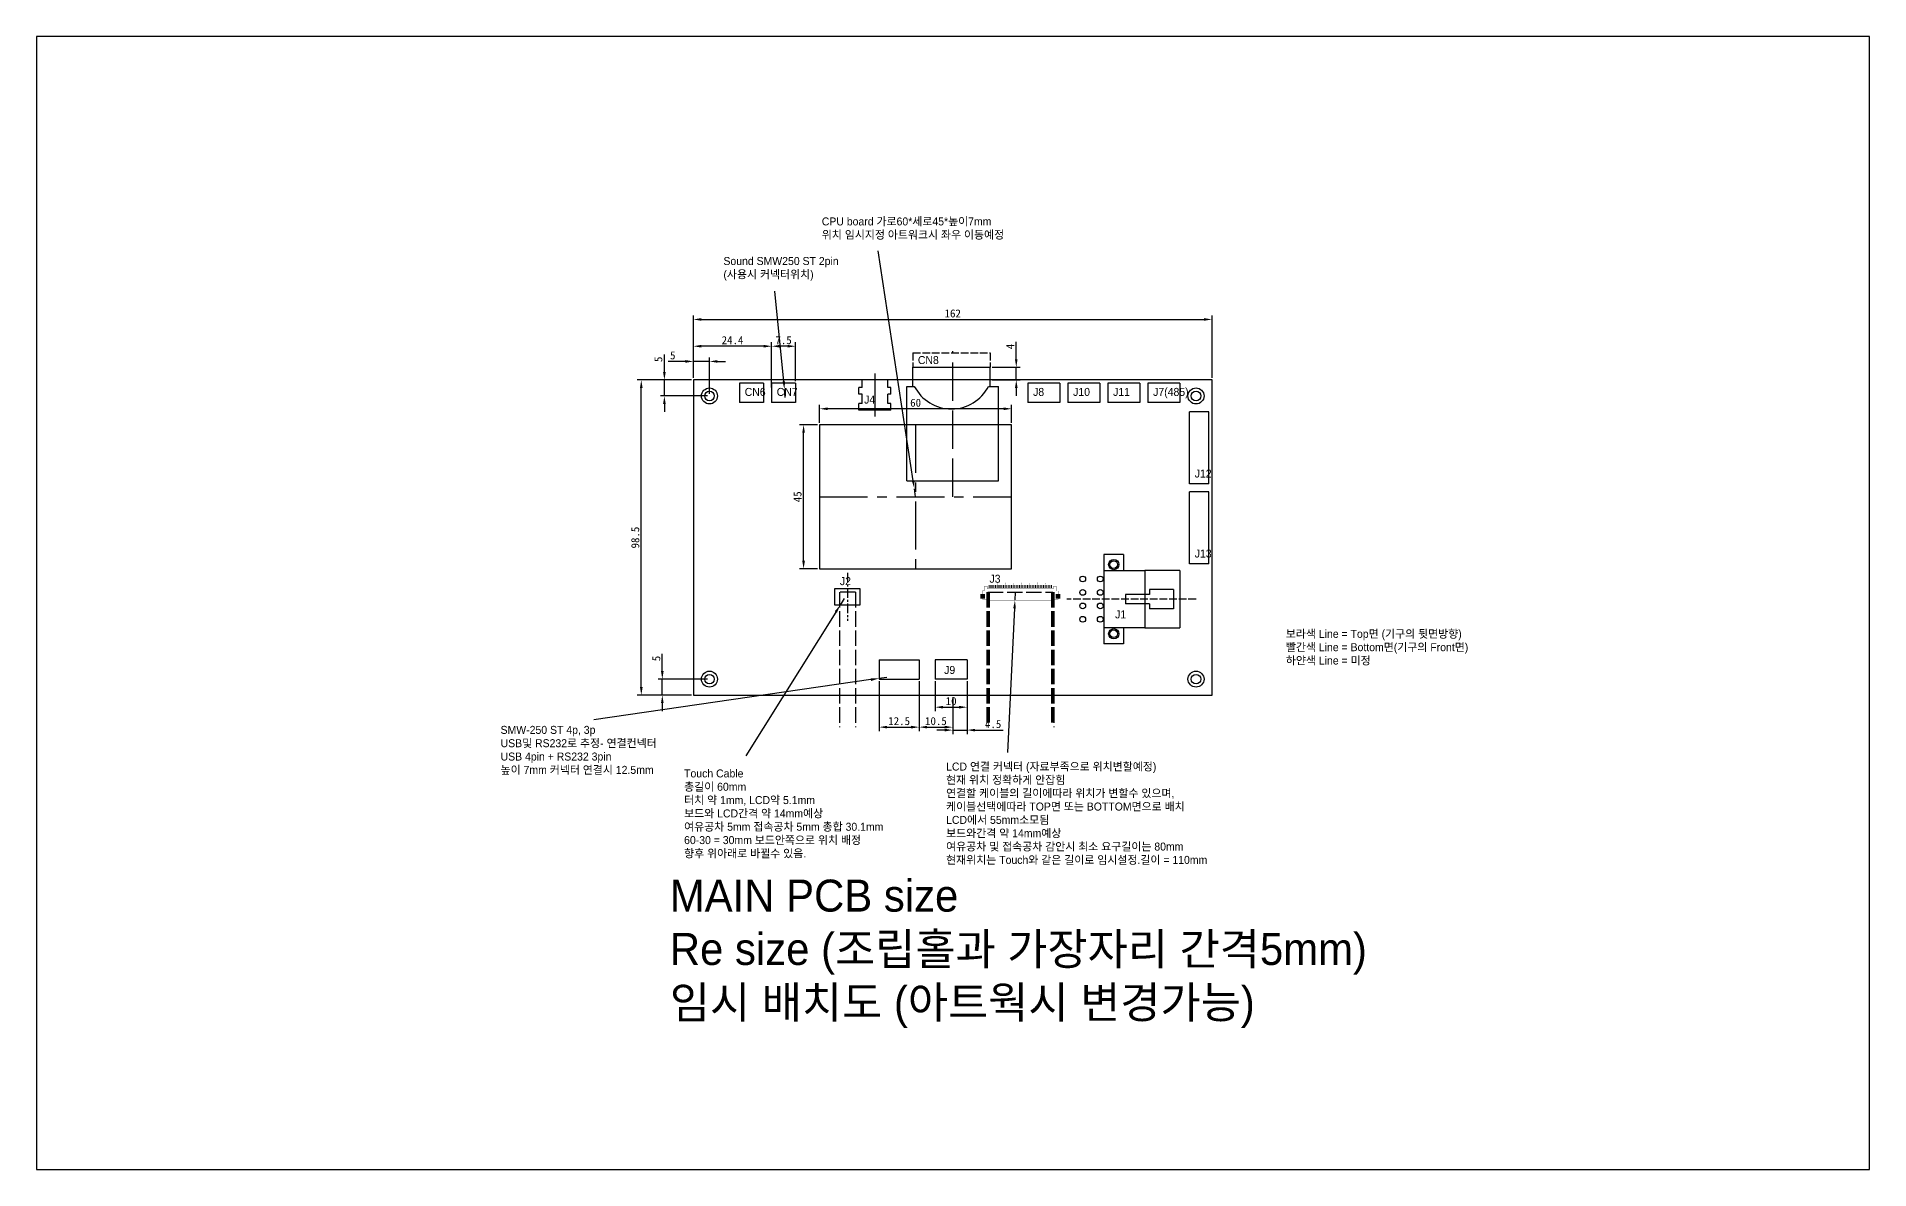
# Model space of a CAD drawing. Extents: x 309 to 1184, y -1672 to -327.
# Drawn here: x 309 to 881, y -989 to -635 of the extents above; entities that cross this region are included whole.
import ezdxf

# ---------------------------------------------------------------- set-up
doc = ezdxf.new("R2010")
doc.units = 0
doc.linetypes.add('AXES', pattern=[24, 15, -3, 3, -3])
doc.linetypes.add('DASHED', pattern=[15, 12, -3])
doc.layers.get('0').update_dxf_attribs({"linetype": 'CONTINUOUS'})
doc.layers.get('Defpoints').update_dxf_attribs({"linetype": 'CONTINUOUS'})
for name, color, linetype in [('DIM', 14, 'CONTINUOUS'), ('DRIL_PLTE_THRU_01', 16, 'CONTINUOUS'), ('DRIL_PLTE_THRU_02', 3, 'CONTINUOUS'), ('PADS_BOT', 106, 'CONTINUOUS'), ('PADS_INNER', 1, 'CONTINUOUS'), ('PADS_TOP', 1, 'CONTINUOUS'), ('PART_TOP_2DLINE_00', 254, 'CONTINUOUS'), ('PCB(Base)', 190, 'CONTINUOUS')]:
    doc.layers.add(name, color=color, linetype=linetype)
doc.dimstyles.get("Standard").update_dxf_attribs({"dimtxt": 0.18, "dimasz": 0.18, "dimexe": 0.18, "dimexo": 0.0625, "dimgap": 0.09, "dimtad": 0, "dimtih": 1, "dimtoh": 1, "dimdec": 4, "dimzin": 0, "dimdsep": 46, "dimtxsty": 'Standard', "dimcen": 0.09, "dimadec": 0, "dimazin": 0, "dimtfac": 1, "dimtdec": 4, "dimtofl": 0, "dimtmove": 0, "dimatfit": 3, "dimfxl": 1, "dimtolj": 1, "dimtzin": 0, "dimarcsym": 0})

# ---------------------------------------------------------------- blocks, each defined once
blk = doc.blocks.new('*D22')
at = {"layer": 'Defpoints', "color": 0, "transparency": 16777216}
for p in [(675.94, -723.6), (513.94, -742.52), (675.94, -742.52)]:
    blk.add_point(p, dxfattribs=at)
at = {"layer": 'DIM', "color": 0, "lineweight": -2, "transparency": 16777216}
for p, q in [((513.94, -741.89), (513.94, -722.35)), ((516.44, -723.6), (673.44, -723.6)), ((675.94, -741.89), (675.94, -722.35))]:
    blk.add_line(p, q, dxfattribs=at)
at = {"layer": 'DIM', "color": 0, "transparency": 16777216}
for points in [[(516.44, -723.18), (516.44, -724.02), (513.94, -723.6)], [(673.44, -723.18), (673.44, -724.02), (675.94, -723.6)]]:
    blk.add_solid(points, dxfattribs=at)
at = {"layer": 'DIM', "color": 0, "transparency": 16777216, "insert": (594.94, -721.73), "char_height": 2.5, "attachment_point": 5}
blk.add_mtext('162', dxfattribs=at)
blk = doc.blocks.new('*D23')
at = {"layer": 'Defpoints', "color": 0, "transparency": 16777216}
for p in [(497.63, -742.52), (513.94, -742.52), (513.94, -841.02)]:
    blk.add_point(p, dxfattribs=at)
at = {"layer": 'DIM', "color": 0, "lineweight": -2, "transparency": 16777216}
for p, q in [((513.31, -742.52), (496.38, -742.52)), ((497.63, -838.52), (497.63, -745.02)), ((513.31, -841.02), (496.38, -841.02))]:
    blk.add_line(p, q, dxfattribs=at)
at = {"layer": 'DIM', "color": 0, "transparency": 16777216}
for points in [[(497.22, -745.02), (498.05, -745.02), (497.63, -742.52)], [(497.22, -838.52), (498.05, -838.52), (497.63, -841.02)]]:
    blk.add_solid(points, dxfattribs=at)
at = {"layer": 'DIM', "color": 0, "transparency": 16777216, "insert": (495.76, -791.77), "char_height": 2.5, "attachment_point": 5, "rotation": 90}
blk.add_mtext('98.5', dxfattribs=at)
blk = doc.blocks.new('*D24')
at = {"layer": 'Defpoints', "color": 0, "transparency": 16777216}
for p in [(548.34, -756.52), (553.34, -756.52), (553.34, -801.52)]:
    blk.add_point(p, dxfattribs=at)
at = {"layer": 'DIM', "color": 0, "lineweight": -2, "transparency": 16777216}
for p, q in [((552.71, -756.52), (547.09, -756.52)), ((548.34, -799.02), (548.34, -759.02)), ((552.71, -801.52), (547.09, -801.52))]:
    blk.add_line(p, q, dxfattribs=at)
at = {"layer": 'DIM', "color": 0, "transparency": 16777216}
for points in [[(547.92, -759.02), (548.76, -759.02), (548.34, -756.52)], [(547.92, -799.02), (548.76, -799.02), (548.34, -801.52)]]:
    blk.add_solid(points, dxfattribs=at)
at = {"layer": 'DIM', "color": 0, "transparency": 16777216, "insert": (546.46, -779.02), "char_height": 2.5, "attachment_point": 5, "rotation": 90}
blk.add_mtext('45', dxfattribs=at)
blk = doc.blocks.new('*D25')
at = {"layer": 'Defpoints', "color": 0, "transparency": 16777216}
for p in [(553.34, -751.52), (553.34, -756.52), (613.34, -756.52)]:
    blk.add_point(p, dxfattribs=at)
at = {"layer": 'DIM', "color": 0, "lineweight": -2, "transparency": 16777216}
for p, q in [((553.34, -755.89), (553.34, -750.27)), ((610.84, -751.52), (555.84, -751.52)), ((613.34, -755.89), (613.34, -750.27))]:
    blk.add_line(p, q, dxfattribs=at)
at = {"layer": 'DIM', "color": 0, "transparency": 16777216}
for points in [[(555.84, -751.1), (555.84, -751.93), (553.34, -751.52)], [(610.84, -751.1), (610.84, -751.93), (613.34, -751.52)]]:
    blk.add_solid(points, dxfattribs=at)
at = {"layer": 'DIM', "color": 0, "transparency": 16777216, "insert": (583.34, -749.64), "char_height": 2.5, "attachment_point": 5}
blk.add_mtext('60', dxfattribs=at)
blk = doc.blocks.new('SMOOTH_0$1')
at = {"const_width": 0.05}
blk.add_lwpolyline([(-0.025, 0, 1), (0.025, 0, 1)], format="xyb", close=True, dxfattribs=at)
blk = doc.blocks.new('PART_BODY_TOP_8')
at = {"layer": 'PART_TOP_2DLINE_00', "const_width": 0.1}
blk.add_lwpolyline([(-10.3, 0), (-11.3, 0), (-11.3, -1.35), (-11.85, -1.35), (-11.85, -3.95), (-10.15, -3.95), (-10.15, -4.25), (10.15, -4.25), (10.15, -4), (11.85, -4), (11.85, -1.4), (11.3, -1.4), (11.3, 0), (10.3, 0), (10.3, -0.7), (-10.3, -0.7)], close=True, dxfattribs=at)
for points in [[(-7.25, 0.95), (-7.25, 0.65)], [(-4.75, 1.175), (-4.75, 0.625)], [(-2.25, 0.95), (-2.25, 0.65)], [(0.25, 1.175), (0.25, 0.625)], [(2.75, 0.975), (2.75, 0.675)], [(5.25, 1.225), (5.25, 0.675)], [(7.75, 1.025), (7.75, 0.725)]]:
    blk.add_lwpolyline(points, dxfattribs=at)
at = {"layer": 'PART_TOP_2DLINE_00'}
for p in [(-11.3, 0), (-10.3, 0), (-7.25, 0.95), (-7.25, 0.65), (-4.75, 1.175), (-4.75, 0.625), (-2.25, 0.95), (-2.25, 0.65), (0.25, 1.175), (0.25, 0.625), (2.75, 0.975), (2.75, 0.675), (5.25, 1.225), (5.25, 0.675), (7.75, 1.025), (7.75, 0.725), (10.3, 0), (11.3, 0), (-11.85, -1.35), (-11.85, -3.95), (-11.3, -1.35), (-10.3, -0.7), (-10.15, -3.95), (-10.15, -4.25), (10.15, -4), (10.15, -4.25), (10.3, -0.7), (11.3, -1.4), (11.85, -1.4), (11.85, -4)]:
    blk.add_blockref('SMOOTH_0$1', p, dxfattribs=at)
blk = doc.blocks.new('DRIL_HOLE_0')
blk.add_lwpolyline([(0, 0, 1), (0, 0, 1)], format="xyb", close=True)
blk = doc.blocks.new('PAD_10')
blk.add_lwpolyline([(0, 0), (0, 0)])
blk = doc.blocks.new('PAD_11')
at = {"const_width": 0.3}
blk.add_lwpolyline([(-0.45, 0), (0.45, 0)], dxfattribs=at)
blk = doc.blocks.new('STK_TOP_14')
at = {"layer": 'DRIL_PLTE_THRU_01'}
blk.add_blockref('DRIL_HOLE_0', (0, 0), dxfattribs=at)
at = {"layer": 'DRIL_PLTE_THRU_02'}
blk.add_blockref('DRIL_HOLE_0', (0, 0), dxfattribs=at)
at = {"layer": 'PADS_BOT'}
blk.add_blockref('PAD_10', (0, 0), dxfattribs=at)
at = {"layer": 'PADS_INNER'}
blk.add_blockref('PAD_10', (0, 0), dxfattribs=at)
at = {"layer": 'PADS_TOP', "rotation": 90}
blk.add_blockref('PAD_11', (0, 0), dxfattribs=at)
blk = doc.blocks.new('PAD_12')
at = {"const_width": 1.4}
blk.add_lwpolyline([(-0.75, 0), (0.75, 0)], dxfattribs=at)
blk = doc.blocks.new('STK_TOP_15')
at = {"layer": 'DRIL_PLTE_THRU_01'}
blk.add_blockref('DRIL_HOLE_0', (0, 0), dxfattribs=at)
at = {"layer": 'DRIL_PLTE_THRU_02'}
blk.add_blockref('DRIL_HOLE_0', (0, 0), dxfattribs=at)
at = {"layer": 'PADS_BOT'}
blk.add_blockref('PAD_10', (0, 0), dxfattribs=at)
at = {"layer": 'PADS_INNER'}
blk.add_blockref('PAD_10', (0, 0), dxfattribs=at)
at = {"layer": 'PADS_TOP', "rotation": 90}
blk.add_blockref('PAD_12', (0, 0), dxfattribs=at)
blk = doc.blocks.new('SYM_TOP_10')
for name, p in [('PART_BODY_TOP_8', (0, 0)), ('STK_TOP_14', (-9.75, 0)), ('STK_TOP_14', (-9.25, 0)), ('STK_TOP_14', (-8.75, 0)), ('STK_TOP_14', (-8.25, 0)), ('STK_TOP_14', (-7.75, 0)), ('STK_TOP_14', (-7.25, 0)), ('STK_TOP_14', (-6.75, 0)), ('STK_TOP_14', (-6.25, 0)), ('STK_TOP_14', (-5.75, 0)), ('STK_TOP_14', (-5.25, 0)), ('STK_TOP_14', (-4.75, 0)), ('STK_TOP_14', (-4.25, 0)), ('STK_TOP_14', (-3.75, 0)), ('STK_TOP_14', (-3.25, 0)), ('STK_TOP_14', (-2.75, 0)), ('STK_TOP_14', (-2.25, 0)), ('STK_TOP_14', (-1.75, 0)), ('STK_TOP_14', (-1.25, 0)), ('STK_TOP_14', (-0.75, 0)), ('STK_TOP_14', (-0.25, 0)), ('STK_TOP_14', (0.25, 0)), ('STK_TOP_14', (0.75, 0)), ('STK_TOP_14', (1.25, 0)), ('STK_TOP_14', (1.75, 0)), ('STK_TOP_14', (2.25, 0)), ('STK_TOP_14', (2.75, 0)), ('STK_TOP_14', (3.25, 0)), ('STK_TOP_14', (3.75, 0)), ('STK_TOP_14', (4.25, 0)), ('STK_TOP_14', (4.75, 0)), ('STK_TOP_14', (5.25, 0)), ('STK_TOP_14', (5.75, 0)), ('STK_TOP_14', (6.25, 0)), ('STK_TOP_14', (6.75, 0)), ('STK_TOP_14', (7.25, 0)), ('STK_TOP_14', (7.75, 0)), ('STK_TOP_14', (8.25, 0)), ('STK_TOP_14', (8.75, 0)), ('STK_TOP_14', (9.25, 0)), ('STK_TOP_14', (9.75, 0)), ('STK_TOP_15', (-11.75, -3.05)), ('STK_TOP_15', (11.75, -3.05))]:
    blk.add_blockref(name, p)
blk = doc.blocks.new('*D32')
at = {"layer": 'Defpoints', "color": 0, "transparency": 16777216}
for p in [(542.38, -745.46), (542.62, -747.95)]:
    blk.add_point(p, dxfattribs=at)
at = {"layer": 'DIM', "color": 0, "lineweight": -2, "transparency": 16777216}
for p, q in [((542.13, -742.97), (539.37, -714.81)), ((542.62, -747.95), (542.38, -745.46))]:
    blk.add_line(p, q, dxfattribs=at)
at = {"layer": 'DIM', "color": 0, "transparency": 16777216}
blk.add_solid([(542.55, -742.93), (541.72, -743.01), (542.38, -745.46)], dxfattribs=at)
blk = doc.blocks.new('*D33')
at = {"layer": 'Defpoints', "color": 0, "transparency": 16777216}
for p in [(559.74, -812.92), (561.07, -810.8)]:
    blk.add_point(p, dxfattribs=at)
at = {"layer": 'DIM', "color": 0, "lineweight": -2, "transparency": 16777216}
for p, q in [((561.07, -810.8), (559.74, -812.92)), ((558.41, -815.04), (530.25, -859.94))]:
    blk.add_line(p, q, dxfattribs=at)
at = {"layer": 'DIM', "color": 0, "transparency": 16777216}
blk.add_solid([(558.06, -814.82), (558.77, -815.26), (559.74, -812.92)], dxfattribs=at)
blk = doc.blocks.new('*D34')
at = {"layer": 'Defpoints', "color": 0, "transparency": 16777216}
for p in [(614.37, -811.38), (614.49, -808.88)]:
    blk.add_point(p, dxfattribs=at)
at = {"layer": 'DIM', "color": 0, "lineweight": -2, "transparency": 16777216}
for p, q in [((614.49, -808.88), (614.37, -811.38)), ((614.25, -813.88), (612.04, -858.97))]:
    blk.add_line(p, q, dxfattribs=at)
at = {"layer": 'DIM', "color": 0, "transparency": 16777216}
blk.add_solid([(613.83, -813.86), (614.66, -813.9), (614.37, -811.38)], dxfattribs=at)
blk = doc.blocks.new('*D35')
at = {"layer": 'Defpoints', "color": 0, "transparency": 16777216}
for p in [(582.96, -776.55), (583.34, -779.02)]:
    blk.add_point(p, dxfattribs=at)
at = {"layer": 'DIM', "color": 0, "lineweight": -2, "transparency": 16777216}
for p, q in [((582.58, -774.08), (571.6, -702.12)), ((583.34, -779.02), (582.96, -776.55))]:
    blk.add_line(p, q, dxfattribs=at)
at = {"layer": 'DIM', "color": 0, "transparency": 16777216}
blk.add_solid([(583, -774.01), (582.17, -774.14), (582.96, -776.55)], dxfattribs=at)
blk = doc.blocks.new('*D39')
at = {"layer": 'Defpoints', "color": 0, "transparency": 16777216}
for p in [(584.44, -836.02), (594.94, -841.02), (594.94, -851.02)]:
    blk.add_point(p, dxfattribs=at)
at = {"layer": 'DIM', "color": 0, "lineweight": -2, "transparency": 16777216}
for p, q in [((584.44, -836.64), (584.44, -852.27)), ((594.94, -841.64), (594.94, -852.27)), ((586.94, -851.02), (592.44, -851.02))]:
    blk.add_line(p, q, dxfattribs=at)
at = {"layer": 'DIM', "color": 0, "transparency": 16777216}
for points in [[(586.94, -850.6), (586.94, -851.43), (584.44, -851.02)], [(592.44, -850.6), (592.44, -851.43), (594.94, -851.02)]]:
    blk.add_solid(points, dxfattribs=at)
at = {"layer": 'DIM', "color": 0, "transparency": 16777216, "insert": (589.69, -849.14), "char_height": 2.5, "attachment_point": 5}
blk.add_mtext('10.5', dxfattribs=at)
blk = doc.blocks.new('*D40')
at = {"layer": 'Defpoints', "color": 0, "transparency": 16777216}
for p in [(571.94, -836.02), (584.44, -836.02), (584.44, -851.02)]:
    blk.add_point(p, dxfattribs=at)
at = {"layer": 'DIM', "color": 0, "lineweight": -2, "transparency": 16777216}
for p, q in [((571.94, -836.64), (571.94, -852.27)), ((584.44, -836.64), (584.44, -852.27)), ((574.44, -851.02), (581.94, -851.02))]:
    blk.add_line(p, q, dxfattribs=at)
at = {"layer": 'DIM', "color": 0, "transparency": 16777216}
for points in [[(574.44, -850.6), (574.44, -851.43), (571.94, -851.02)], [(581.94, -850.6), (581.94, -851.43), (584.44, -851.02)]]:
    blk.add_solid(points, dxfattribs=at)
at = {"layer": 'DIM', "color": 0, "transparency": 16777216, "insert": (578.19, -849.14), "char_height": 2.5, "attachment_point": 5}
blk.add_mtext('12.5', dxfattribs=at)
blk = doc.blocks.new('*D41')
at = {"layer": 'Defpoints', "color": 0, "transparency": 16777216}
for p in [(571.86, -835.81), (574.34, -835.45)]:
    blk.add_point(p, dxfattribs=at)
at = {"layer": 'DIM', "color": 0, "lineweight": -2, "transparency": 16777216}
for p, q in [((574.34, -835.45), (571.86, -835.81)), ((569.39, -836.17), (482.77, -848.7))]:
    blk.add_line(p, q, dxfattribs=at)
at = {"layer": 'DIM', "color": 0, "transparency": 16777216}
blk.add_solid([(569.33, -835.75), (569.45, -836.58), (571.86, -835.81)], dxfattribs=at)
blk = doc.blocks.new('*D42')
at = {"layer": 'Defpoints', "color": 0, "transparency": 16777216}
for p in [(538.34, -731.97), (538.34, -743.52), (545.84, -743.52)]:
    blk.add_point(p, dxfattribs=at)
at = {"layer": 'DIM', "color": 0, "lineweight": -2, "transparency": 16777216}
for p, q in [((538.34, -742.89), (538.34, -730.72)), ((543.34, -731.97), (540.84, -731.97)), ((545.84, -742.89), (545.84, -730.72))]:
    blk.add_line(p, q, dxfattribs=at)
at = {"layer": 'DIM', "color": 0, "transparency": 16777216}
for points in [[(540.84, -731.55), (540.84, -732.39), (538.34, -731.97)], [(543.34, -731.55), (543.34, -732.39), (545.84, -731.97)]]:
    blk.add_solid(points, dxfattribs=at)
at = {"layer": 'DIM', "color": 0, "transparency": 16777216, "insert": (542.09, -730.1), "char_height": 2.5, "attachment_point": 5}
blk.add_mtext('7.5', dxfattribs=at)
blk = doc.blocks.new('*D43')
at = {"layer": 'Defpoints', "color": 0, "transparency": 16777216}
for p in [(513.94, -731.97), (513.94, -740.52), (538.34, -745.52)]:
    blk.add_point(p, dxfattribs=at)
at = {"layer": 'DIM', "color": 0, "lineweight": -2, "transparency": 16777216}
for p, q in [((513.94, -739.89), (513.94, -730.72)), ((535.84, -731.97), (516.44, -731.97)), ((538.34, -744.89), (538.34, -730.72))]:
    blk.add_line(p, q, dxfattribs=at)
at = {"layer": 'DIM', "color": 0, "transparency": 16777216}
for points in [[(516.44, -731.55), (516.44, -732.39), (513.94, -731.97)], [(535.84, -731.55), (535.84, -732.39), (538.34, -731.97)]]:
    blk.add_solid(points, dxfattribs=at)
at = {"layer": 'DIM', "color": 0, "transparency": 16777216, "insert": (526.14, -730.1), "char_height": 2.5, "attachment_point": 5}
blk.add_mtext('24.4', dxfattribs=at)
blk = doc.blocks.new('*D44')
at = {"layer": 'Defpoints', "color": 0, "transparency": 16777216}
for p in [(504.2, -836.02), (513.94, -841.02), (518.94, -836.02)]:
    blk.add_point(p, dxfattribs=at)
at = {"layer": 'DIM', "color": 0, "lineweight": -2, "transparency": 16777216}
for p, q in [((504.2, -833.52), (504.2, -828.1)), ((518.31, -836.02), (502.95, -836.02)), ((513.31, -841.02), (502.95, -841.02)), ((504.2, -841.02), (504.2, -836.02)), ((504.2, -843.52), (504.2, -846.02))]:
    blk.add_line(p, q, dxfattribs=at)
at = {"layer": 'DIM', "color": 0, "transparency": 16777216}
for points in [[(503.78, -833.52), (504.62, -833.52), (504.2, -836.02)], [(503.78, -843.52), (504.62, -843.52), (504.2, -841.02)]]:
    blk.add_solid(points, dxfattribs=at)
at = {"layer": 'DIM', "color": 0, "transparency": 16777216, "insert": (502.32, -829.56), "char_height": 2.5, "attachment_point": 5, "rotation": 90}
blk.add_mtext('5', dxfattribs=at)
blk = doc.blocks.new('*D45')
at = {"layer": 'Defpoints', "color": 0, "transparency": 16777216}
for p in [(513.94, -736.72), (513.94, -742.52), (518.94, -747.52)]:
    blk.add_point(p, dxfattribs=at)
at = {"layer": 'DIM', "color": 0, "lineweight": -2, "transparency": 16777216}
for p, q in [((511.44, -736.72), (506.02, -736.72)), ((513.94, -741.89), (513.94, -735.47)), ((518.94, -736.72), (513.94, -736.72)), ((518.94, -746.89), (518.94, -735.47)), ((521.44, -736.72), (523.94, -736.72))]:
    blk.add_line(p, q, dxfattribs=at)
at = {"layer": 'DIM', "color": 0, "transparency": 16777216}
for points in [[(511.44, -736.3), (511.44, -737.13), (513.94, -736.72)], [(521.44, -736.3), (521.44, -737.13), (518.94, -736.72)]]:
    blk.add_solid(points, dxfattribs=at)
at = {"layer": 'DIM', "color": 0, "transparency": 16777216, "insert": (507.48, -734.84), "char_height": 2.5, "attachment_point": 5}
blk.add_mtext('5', dxfattribs=at)
blk = doc.blocks.new('*D46')
at = {"layer": 'Defpoints', "color": 0, "transparency": 16777216}
for p in [(504.85, -742.52), (513.94, -742.52), (518.94, -747.52)]:
    blk.add_point(p, dxfattribs=at)
at = {"layer": 'DIM', "color": 0, "lineweight": -2, "transparency": 16777216}
for p, q in [((504.85, -740.02), (504.85, -734.6)), ((513.31, -742.52), (503.6, -742.52)), ((504.85, -747.52), (504.85, -742.52)), ((518.31, -747.52), (503.6, -747.52)), ((504.85, -750.02), (504.85, -752.52))]:
    blk.add_line(p, q, dxfattribs=at)
at = {"layer": 'DIM', "color": 0, "transparency": 16777216}
for points in [[(504.43, -740.02), (505.27, -740.02), (504.85, -742.52)], [(504.43, -750.02), (505.27, -750.02), (504.85, -747.52)]]:
    blk.add_solid(points, dxfattribs=at)
at = {"layer": 'DIM', "color": 0, "transparency": 16777216, "insert": (502.97, -736.06), "char_height": 2.5, "attachment_point": 5, "rotation": 90}
blk.add_mtext('5', dxfattribs=at)
blk = doc.blocks.new('*D47')
at = {"layer": 'Defpoints', "color": 0, "transparency": 16777216}
for p in [(589.44, -836.02), (599.44, -836.02), (599.44, -844.78)]:
    blk.add_point(p, dxfattribs=at)
at = {"layer": 'DIM', "color": 0, "lineweight": -2, "transparency": 16777216}
for p, q in [((589.44, -836.64), (589.44, -846.03)), ((599.44, -836.64), (599.44, -846.03)), ((591.94, -844.78), (596.94, -844.78))]:
    blk.add_line(p, q, dxfattribs=at)
at = {"layer": 'DIM', "color": 0, "transparency": 16777216}
for points in [[(591.94, -844.36), (591.94, -845.19), (589.44, -844.78)], [(596.94, -844.36), (596.94, -845.19), (599.44, -844.78)]]:
    blk.add_solid(points, dxfattribs=at)
at = {"layer": 'DIM', "color": 0, "transparency": 16777216, "insert": (594.44, -842.9), "char_height": 2.5, "attachment_point": 5}
blk.add_mtext('10', dxfattribs=at)
blk = doc.blocks.new('*D48')
at = {"layer": 'Defpoints', "color": 0, "transparency": 16777216}
for p in [(594.94, -841.02), (599.44, -836.02), (599.44, -851.94)]:
    blk.add_point(p, dxfattribs=at)
at = {"layer": 'DIM', "color": 0, "lineweight": -2, "transparency": 16777216}
for p, q in [((594.94, -841.64), (594.94, -853.19)), ((599.44, -836.64), (599.44, -853.19)), ((592.44, -851.94), (589.94, -851.94)), ((594.94, -851.94), (599.44, -851.94)), ((601.94, -851.94), (610.69, -851.94))]:
    blk.add_line(p, q, dxfattribs=at)
at = {"layer": 'DIM', "color": 0, "transparency": 16777216}
for points in [[(592.44, -851.53), (592.44, -852.36), (594.94, -851.94)], [(601.94, -851.53), (601.94, -852.36), (599.44, -851.94)]]:
    blk.add_solid(points, dxfattribs=at)
at = {"layer": 'DIM', "color": 0, "transparency": 16777216, "insert": (607.56, -850.07), "char_height": 2.5, "attachment_point": 5}
blk.add_mtext('4.5', dxfattribs=at)
blk = doc.blocks.new('*D51')
at = {"layer": 'Defpoints', "color": 0, "transparency": 16777216}
for p in [(606.64, -738.52), (614.79, -738.52), (606.64, -742.52)]:
    blk.add_point(p, dxfattribs=at)
at = {"layer": 'DIM', "color": 0, "lineweight": -2, "transparency": 16777216}
for p, q in [((614.79, -736.02), (614.79, -730.6)), ((607.26, -738.52), (616.04, -738.52)), ((614.79, -742.52), (614.79, -738.52)), ((607.26, -742.52), (616.04, -742.52)), ((614.79, -745.02), (614.79, -747.52))]:
    blk.add_line(p, q, dxfattribs=at)
at = {"layer": 'DIM', "color": 0, "transparency": 16777216}
for points in [[(614.37, -736.02), (615.2, -736.02), (614.79, -738.52)], [(614.37, -745.02), (615.2, -745.02), (614.79, -742.52)]]:
    blk.add_solid(points, dxfattribs=at)
at = {"layer": 'DIM', "color": 0, "transparency": 16777216, "insert": (612.91, -732.06), "char_height": 2.5, "attachment_point": 5, "rotation": 90}
blk.add_mtext('4', dxfattribs=at)

msp = doc.modelspace()

# ---------------------------------------------------------------- linework, layer by layer
at = {"layer": 'DIM', "linetype": 'DASHED'}
msp.add_line((594.9394, -779.0178), (594.9394, -733.5178), dxfattribs=at)
at = {"layer": 'DIM'}
msp.add_line((570.6394, -740.5178), (570.6394, -753.9178), dxfattribs=at)
at = {"layer": 'DIM', "linetype": 'DASHED', "ltscale": 0.4}
msp.add_line((605.9019, -808.8178), (626.1769, -808.8178), dxfattribs=at)
at = {"layer": 'DIM', "linetype": 'DASHED', "ltscale": 0.2}
msp.add_line((670.9394, -811.0178), (630.5394, -811.0178), dxfattribs=at)
at = {"layer": 'PCB(Base)', "linetype": 'DASHED', "ltscale": 0.2}
for p, q in [((582.4394, -734.0178), (606.6394, -734.0178)), ((582.4394, -734.0178), (582.4394, -738.5178)), ((606.6394, -734.0178), (606.6394, -738.5178))]:
    msp.add_line(p, q, dxfattribs=at)
at = {"layer": 'PCB(Base)'}
for p, q in [((582.4394, -738.5178), (606.6394, -738.5178)), ((582.4394, -744.5178), (582.4394, -738.5178)), ((606.6394, -744.5178), (606.6394, -738.5178)), ((675.9394, -742.5178), (513.9394, -742.5178)), ((513.9394, -742.5178), (513.9394, -841.0178)), ((535.8394, -743.5178), (528.3394, -743.5178)), ((528.3394, -743.5178), (528.3394, -749.5178)), ((535.8394, -743.5178), (535.8394, -749.5178)), ((538.3394, -743.5178), (538.3394, -749.5178)), ((545.8394, -743.5178), (538.3394, -743.5178)), ((545.8394, -743.5178), (545.8394, -749.5178)), ((574.6394, -742.5178), (566.6394, -742.5178)), ((566.6394, -744.9178), (566.6394, -742.5178)), ((574.6394, -744.9178), (574.6394, -742.5178)), ((628.4394, -743.5178), (618.4394, -743.5178)), ((618.4394, -743.5178), (618.4394, -749.5178)), ((628.4394, -743.5178), (628.4394, -749.5178)), ((640.9394, -743.5178), (630.9394, -743.5178)), ((630.9394, -743.5178), (630.9394, -749.5178)), ((640.9394, -743.5178), (640.9394, -749.5178)), ((653.4394, -743.5178), (643.4394, -743.5178)), ((643.4394, -743.5178), (643.4394, -749.5178)), ((653.4394, -743.5178), (653.4394, -749.5178)), ((665.9394, -743.5178), (655.9394, -743.5178)), ((655.9394, -743.5178), (655.9394, -749.5178)), ((665.9394, -743.5178), (665.9394, -749.5178)), ((675.9394, -841.0178), (675.9394, -742.5178)), ((535.8394, -749.5178), (528.3394, -749.5178)), ((545.8394, -749.5178), (538.3394, -749.5178)), ((565.6394, -746.9178), (565.6394, -744.9178)), ((566.6394, -744.9178), (565.6394, -744.9178)), ((566.6394, -746.9178), (565.6394, -746.9178)), ((565.6394, -751.9178), (565.6394, -749.9178)), ((566.6394, -749.9178), (565.6394, -749.9178)), ((566.6394, -749.9178), (566.6394, -746.9178)), ((575.6394, -744.9178), (574.6394, -744.9178)), ((574.6394, -749.9178), (574.6394, -746.9178)), ((575.6394, -746.9178), (574.6394, -746.9178)), ((575.6394, -749.9178), (574.6394, -749.9178)), ((575.6394, -746.9178), (575.6394, -744.9178)), ((575.6394, -751.9178), (575.6394, -749.9178)), ((580.6394, -774.0178), (580.6394, -744.5178)), ((580.6394, -744.5178), (582.9394, -744.5178)), ((606.1394, -744.5178), (609.2394, -744.5178)), ((609.2394, -774.0178), (609.2394, -744.5178)), ((628.4394, -749.5178), (618.4394, -749.5178)), ((640.9394, -749.5178), (630.9394, -749.5178)), ((653.4394, -749.5178), (643.4394, -749.5178)), ((665.9394, -749.5178), (655.9394, -749.5178)), ((575.6394, -751.9178), (565.6394, -751.9178)), ((668.9394, -775.0178), (668.9394, -752.5178)), ((674.9394, -752.5178), (668.9394, -752.5178)), ((674.9394, -775.0178), (674.9394, -752.5178)), ((553.3392, -756.5178), (553.3392, -801.5178)), ((613.3392, -756.5178), (553.3392, -756.5178)), ((613.3392, -801.5178), (613.3392, -756.5178)), ((580.6394, -774.0178), (609.2394, -774.0178)), ((674.9394, -775.0178), (668.9394, -775.0178)), ((668.9394, -800.0178), (668.9394, -777.5178)), ((674.9394, -777.5178), (668.9394, -777.5178)), ((674.9394, -800.0178), (674.9394, -777.5178)), ((553.3392, -801.5178), (613.3392, -801.5178)), ((648.3394, -797.0178), (642.1394, -797.0178)), ((642.1394, -797.0178), (642.1394, -825.0178)), ((648.3394, -797.0178), (648.3394, -802.0178)), ((674.9394, -800.0178), (668.9394, -800.0178)), ((642.1394, -802.0178), (654.9394, -802.0178)), ((654.9394, -802.0178), (654.9394, -820.0178)), ((665.9394, -802.0178), (654.9394, -802.0178)), ((654.9394, -802.0178), (654.9394, -820.0178)), ((665.9394, -802.0178), (665.9394, -820.0178)), ((566.0394, -807.8178), (558.0394, -807.8178)), ((558.0394, -807.8178), (558.0394, -812.8178)), ((558.0394, -812.8178), (566.0394, -812.8178)), ((566.0394, -812.8178), (566.0394, -807.8178)), ((656.4394, -809.5178), (648.9394, -809.5178)), ((648.9394, -809.5178), (648.9394, -812.5178)), ((656.4394, -812.5178), (648.9394, -812.5178)), ((663.9394, -808.0178), (656.4394, -808.0178)), ((656.4394, -808.0178), (656.4394, -809.5178)), ((656.4394, -812.5178), (656.4394, -814.0178)), ((663.9394, -808.0178), (663.9394, -814.0178)), ((663.9394, -814.0178), (656.4394, -814.0178)), ((654.9394, -820.0178), (642.1394, -820.0178)), ((648.3394, -820.0178), (648.3394, -825.0178)), ((654.9394, -820.0178), (665.9394, -820.0178)), ((571.9394, -830.0178), (584.4394, -830.0178)), ((571.9394, -830.0178), (571.9394, -836.0178)), ((584.4394, -830.0178), (584.4394, -836.0178)), ((589.4394, -830.0178), (589.4394, -836.0178)), ((599.4394, -830.0178), (589.4394, -830.0178)), ((599.4394, -830.0178), (599.4394, -836.0178)), ((648.3394, -825.0178), (642.1394, -825.0178)), ((513.9394, -841.0178), (675.9394, -841.0178)), ((571.9394, -836.0178), (584.4394, -836.0178)), ((599.4394, -836.0178), (589.4394, -836.0178))]:
    msp.add_line(p, q, dxfattribs=at)
at = {"layer": 'PCB(Base)', "linetype": 'AXES'}
for p, q in [((583.3392, -756.5178), (583.3392, -801.5178)), ((553.3392, -779.0178), (613.3392, -779.0178))]:
    msp.add_line(p, q, dxfattribs=at)
at = {"layer": 'PCB(Base)', "linetype": 'AXES', "ltscale": 0.2}
msp.add_line((562.0394, -802.8178), (562.0394, -817.8178), dxfattribs=at)
at = {"layer": 'PCB(Base)', "linetype": 'DASHED', "ltscale": 0.4}
for p, q in [((559.5394, -808.8178), (559.5394, -851.0178)), ((564.5394, -808.8178), (559.5394, -808.8178)), ((564.5394, -808.8178), (564.5394, -851.0178)), ((605.5394, -808.8178), (605.5394, -851.0178)), ((605.9019, -808.8178), (605.9019, -849.5178)), ((606.2894, -808.8178), (606.2894, -849.5178)), ((625.7894, -808.8178), (625.7894, -849.5178)), ((626.1769, -808.8178), (626.1769, -849.5178)), ((626.5394, -808.8178), (626.5394, -851.0178))]:
    msp.add_line(p, q, dxfattribs=at)
at = {"layer": 'PCB(Base)'}
msp.add_lwpolyline([(308.7312, -989.2175), (881.3092, -989.2175), (881.3092, -635.2175), (308.7312, -635.2175)], close=True, dxfattribs=at)
for centre, radius in [((518.9394, -747.5178), 2.5), ((518.9394, -747.5178), 1.5), ((670.9394, -747.5178), 2.5), ((670.9394, -747.5178), 1.5), ((645.2394, -800.2178), 1.6), ((645.2394, -800.2178), 1.2), ((635.5394, -804.7178), 0.9), ((641.0394, -804.7178), 0.9), ((635.5394, -808.9178), 0.9), ((635.5394, -813.1178), 0.9), ((641.0394, -808.9178), 0.9), ((641.0394, -813.1178), 0.9), ((635.5394, -817.3178), 0.9), ((641.0394, -817.3178), 0.9), ((645.2394, -821.8178), 1.6), ((645.2394, -821.8178), 1.2), ((518.9394, -836.0178), 2.5), ((518.9394, -836.0178), 1.5), ((670.9394, -836.0178), 2.5), ((670.9394, -836.0178), 1.5)]:
    msp.add_circle(centre, radius, dxfattribs=at)
msp.add_arc((594.5394, -738.5178), 13.0599, 207.349876, 332.650124, dxfattribs=at)

# ---------------------------------------------------------------- block references
msp.add_blockref('SYM_TOP_10', (616.0519, -807.0678))

# ---------------------------------------------------------------- texts
at = {"layer": 'PCB(Base)', "attachment_point": 1}
for s, insert, char_height, width in [('{\\fGulim|b0|i0|c129|p50;CPU board 가로60*세로45*높이7mm^J위치 임시지정 아트워크시 좌우 이동예정}', (554.0294, -691.7145), 2.5, 65.205446), ('{\\fGulim|b0|i0|c129|p50;Sound SMW250 ST 2pin (사용시 커넥터위치)}', (523.297, -704.0859), 2.5, 39.840895), ('{\\fGulim|b0|i0|c129|p50;CN8}', (584.0472, -735.0439), 2.5, 7.062376), ('{\\fGulim|b0|i0|c129|p50;CN6}', (529.9472, -744.9994), 2.5, 7.062376), ('{\\fGulim|b0|i0|c129|p50;CN7}', (539.9472, -744.9994), 2.5, 7.062376), ('{\\fGulim|b0|i0|c129|p50;J4}', (567.2472, -747.3994), 2.5, 7.062376), ('{\\fGulim|b0|i0|c129|p50;J8}', (620.0472, -744.9994), 2.5, 7.062376), ('{\\fGulim|b0|i0|c129|p50;J10}', (632.5472, -744.9994), 2.5, 7.062376), ('{\\fGulim|b0|i0|c129|p50;J11}', (645.0472, -744.9994), 2.5, 7.062376), ('{\\fGulim|b0|i0|c129|p50;J7(485)}', (657.5472, -744.9994), 2.5, 7.062376), ('{\\fGulim|b0|i0|c129|p50;J12}', (670.5472, -770.4994), 2.5, 7.062376), ('{\\fGulim|b0|i0|c129|p50;J13}', (670.5472, -795.4994), 2.5, 7.062376), ('{\\fGulim|b0|i0|c129|p50;J2}', (559.6825, -804.1402), 2.5, 7.062376), ('{\\fGulim|b0|i0|c129|p50;J3}', (606.42, -803.3902), 2.5, 7.062376), ('{\\fGulim|b0|i0|c129|p50;J1}', (645.6661, -814.5232), 2.5, 7.062376), ('{\\fGulim|b0|i0|c129|p50;보라색 Line = Top면 (기구의 뒷면방향)\\P빨간색 Line = Bottom면(기구의 Front면)\\P하얀색 Line = 미정}', (699.0059, -820.6046), 2.5, 85.902489), ('{\\fGulim|b0|i0|c129|p50;J9}', (592.2582, -831.8942), 2.5, 7.062376), ('\\pt17.5;{\\fGulim|b0|i0|c129|p50;SMW-250 ST 4p, 3p\\PUSB및 RS232로 추정- 연결컨넥터^JUSB 4pin + RS232 3pin^J높이 7mm 커넥터 연결시 12.5mm}', (453.6789, -850.6201), 2.5, 53.806292), ('\\pt17.5;{\\fGulim|b0|i0|c129|p50;Touch Cable^J총길이 60mm^J터치 약 1mm, LCD약 5.1mm^J보드와 LCD간격 약 14mm예상^J여유공차 5mm 접속공차 5mm 총합 30.1mm^J60-30 = 30mm 보드안쪽으로 위치 배정^J향후 위아래로 바뀔수 있음.}', (511.009, -864.2264), 2.5, 70.117688), ('{\\fGulim|b0|i0|c129|p50;LCD 연결 커넥터 (자료부족으로 위치변할예정)^J현재 위치 정확하게 안잡힘^J연결할 케이블의 길이에따라 위치가 변할수 있으며, ^J케이블선택에따라 TOP면 또는 BOTTOM면으로 배치^JLCD에서 55mm소모됨^J보드와간격 약 14mm예상^J여유공차 및 접속공차 감안시 최소 요구길이는 80mm^J현재위치는 Touch와 같은 길이로 임시설정.길이 = 110mm}', (592.8655, -862.0812), 2.5, 93.303925), ('{\\fGulim|b0|i0|c129|p50;MAIN PCB size^JRe size (조립홀과 가장자리 간격5mm)^J임시 배치도 (아트웍시 변경가능)}', (506.5472, -898.6672), 10, 245.213959)]:
    msp.add_mtext(s, dxfattribs=dict(at, insert=insert, char_height=char_height, width=width))

# ---------------------------------------------------------------- dimensions: what is measured, and where the dimension line sits
at = {"layer": 'DIM'}
for center, mpoint, picture, middle in [((583.3392, -779.0178), (582.962, -776.5464), '*D35', (571.6958, -702.734)), ((542.6217, -747.9485), (542.3773, -745.4605), '*D32', (539.427, -715.4289)), ((561.0686, -810.8045), (559.7404, -812.9225), '*D33', (530.5858, -859.4145)), ((614.4908, -808.8841), (614.3687, -811.3811), '*D34', (612.0736, -858.3467)), ((574.3368, -835.4504), (571.8626, -835.8085), '*D41', (483.3884, -848.6128))]:
    dim = msp.add_radius_dim(center=center, mpoint=mpoint, text=' ', dimstyle='Standard', override={"dimtxt": 2.5, "dimasz": 2.5, "dimexe": 1.25, "dimexo": 0.625, "dimgap": 0.625, "dimtad": 1, "dimtih": 0, "dimtoh": 0, "dimdec": 3, "dimzin": 8, "dimcen": 0, "dimtdec": 3, "dimtofl": 1, "dimatfit": 0, "dimtolj": 0, "dimtzin": 8}, dxfattribs=at)
    dim.commit()
    dim.dimension.update_dxf_attribs({"geometry": picture, "text_midpoint": middle, "dimtype": 164})
for base, p1, p2, override, picture, middle in [((675.9394, -723.6004), (513.9394, -742.5178), (675.9394, -742.5178), {"dimtxt": 2.5, "dimasz": 2.5, "dimexe": 1.25, "dimexo": 0.625, "dimgap": 0.625, "dimtad": 1, "dimtih": 0, "dimtoh": 0, "dimdec": 2, "dimzin": 8, "dimcen": 2.5, "dimtdec": 2, "dimtofl": 1, "dimatfit": 0, "dimtolj": 0, "dimtzin": 8}, '*D22', (594.9394, -721.7254)), ((513.9394, -731.9716), (538.3394, -745.5178), (513.9394, -740.5178), {"dimtxt": 2.5, "dimasz": 2.5, "dimexe": 1.25, "dimexo": 0.625, "dimgap": 0.625, "dimtad": 1, "dimtih": 0, "dimtoh": 0, "dimdec": 3, "dimzin": 8, "dimcen": 2.5, "dimtdec": 3, "dimtofl": 1, "dimatfit": 0, "dimtolj": 0, "dimtzin": 8}, '*D43', (526.1394, -730.0966)), ((538.3394, -731.9716), (545.8394, -743.5178), (538.3394, -743.5178), {"dimtxt": 2.5, "dimasz": 2.5, "dimexe": 1.25, "dimexo": 0.625, "dimgap": 0.625, "dimtad": 1, "dimtih": 0, "dimtoh": 0, "dimdec": 3, "dimzin": 8, "dimcen": 2.5, "dimtdec": 3, "dimtofl": 1, "dimatfit": 0, "dimtolj": 0, "dimtzin": 8}, '*D42', (542.0894, -730.0966)), ((513.9394, -736.717), (518.9394, -747.5178), (513.9394, -742.5178), {"dimtxt": 2.5, "dimasz": 2.5, "dimexe": 1.25, "dimexo": 0.625, "dimgap": 0.625, "dimtad": 1, "dimtih": 0, "dimtoh": 0, "dimdec": 3, "dimzin": 8, "dimcen": 2.5, "dimtdec": 3, "dimtofl": 1, "dimatfit": 0, "dimtolj": 0, "dimtzin": 8}, '*D45', (507.481, -734.842)), ((553.3392, -751.5178), (613.3392, -756.5178), (553.3392, -756.5178), {"dimtxt": 2.5, "dimasz": 2.5, "dimexe": 1.25, "dimexo": 0.625, "dimgap": 0.625, "dimtad": 1, "dimtih": 0, "dimtoh": 0, "dimdec": 2, "dimzin": 8, "dimcen": 2.5, "dimtdec": 2, "dimtofl": 1, "dimatfit": 0, "dimtolj": 0, "dimtzin": 8}, '*D25', (583.3392, -749.6428)), ((584.4394, -851.0178), (571.9394, -836.0178), (584.4394, -836.0178), {"dimtxt": 2.5, "dimasz": 2.5, "dimexe": 1.25, "dimexo": 0.625, "dimgap": 0.625, "dimtad": 1, "dimtih": 0, "dimtoh": 0, "dimdec": 3, "dimzin": 8, "dimcen": 2.5, "dimtdec": 3, "dimtofl": 1, "dimatfit": 0, "dimtolj": 0, "dimtzin": 8}, '*D40', (578.1894, -849.1428)), ((594.9394, -851.0178), (584.4394, -836.0178), (594.9394, -841.0178), {"dimtxt": 2.5, "dimasz": 2.5, "dimexe": 1.25, "dimexo": 0.625, "dimgap": 0.625, "dimtad": 1, "dimtih": 0, "dimtoh": 0, "dimdec": 3, "dimzin": 8, "dimcen": 2.5, "dimtdec": 3, "dimtofl": 1, "dimatfit": 0, "dimtolj": 0, "dimtzin": 8}, '*D39', (589.6894, -849.1428)), ((599.4394, -844.7765), (589.4394, -836.0178), (599.4394, -836.0178), {"dimtxt": 2.5, "dimasz": 2.5, "dimexe": 1.25, "dimexo": 0.625, "dimgap": 0.625, "dimtad": 1, "dimtih": 0, "dimtoh": 0, "dimdec": 3, "dimzin": 8, "dimcen": 2.5, "dimtdec": 3, "dimtofl": 1, "dimatfit": 0, "dimtolj": 0, "dimtzin": 8}, '*D47', (594.4394, -842.9015)), ((599.4394, -851.9436), (594.9394, -841.0178), (599.4394, -836.0178), {"dimtxt": 2.5, "dimasz": 2.5, "dimexe": 1.25, "dimexo": 0.625, "dimgap": 0.625, "dimtad": 1, "dimtih": 0, "dimtoh": 0, "dimdec": 3, "dimzin": 8, "dimcen": 2.5, "dimtdec": 3, "dimtofl": 1, "dimatfit": 0, "dimtolj": 0, "dimtzin": 8}, '*D48', (607.5644, -850.0686))]:
    dim = msp.add_linear_dim(base=base, p1=p1, p2=p2, dimstyle='Standard', override=override, dxfattribs=at)
    dim.commit()
    dim.dimension.update_dxf_attribs({"geometry": picture, "text_midpoint": middle})
for base, p1, p2, override, picture, middle in [((614.7865, -738.5178), (606.6394, -742.5178), (606.6394, -738.5178), {"dimtxt": 2.5, "dimasz": 2.5, "dimexe": 1.25, "dimexo": 0.625, "dimgap": 0.625, "dimtad": 1, "dimtih": 0, "dimtoh": 0, "dimdec": 3, "dimzin": 8, "dimcen": 2.5, "dimtdec": 3, "dimtofl": 1, "dimatfit": 0, "dimtolj": 0, "dimtzin": 8}, '*D51', (612.9115, -732.0595)), ((504.8485, -742.5178), (518.9394, -747.5178), (513.9394, -742.5178), {"dimtxt": 2.5, "dimasz": 2.5, "dimexe": 1.25, "dimexo": 0.625, "dimgap": 0.625, "dimtad": 1, "dimtih": 0, "dimtoh": 0, "dimdec": 3, "dimzin": 8, "dimcen": 2.5, "dimtdec": 3, "dimtofl": 1, "dimatfit": 0, "dimtolj": 0, "dimtzin": 8}, '*D46', (502.9735, -736.0595)), ((497.6326, -742.5178), (513.9394, -841.0178), (513.9394, -742.5178), {"dimtxt": 2.5, "dimasz": 2.5, "dimexe": 1.25, "dimexo": 0.625, "dimgap": 0.625, "dimtad": 1, "dimtih": 0, "dimtoh": 0, "dimdec": 2, "dimzin": 8, "dimcen": 2.5, "dimtdec": 2, "dimtofl": 1, "dimatfit": 0, "dimtolj": 0, "dimtzin": 8}, '*D23', (495.7576, -791.7678)), ((548.3392, -756.5178), (553.3392, -801.5178), (553.3392, -756.5178), {"dimtxt": 2.5, "dimasz": 2.5, "dimexe": 1.25, "dimexo": 0.625, "dimgap": 0.625, "dimtad": 1, "dimtih": 0, "dimtoh": 0, "dimdec": 2, "dimzin": 8, "dimcen": 2.5, "dimtdec": 2, "dimtofl": 1, "dimatfit": 0, "dimtolj": 0, "dimtzin": 8}, '*D24', (546.4642, -779.0178)), ((504.1985, -836.0178), (513.9394, -841.0178), (518.9394, -836.0178), {"dimtxt": 2.5, "dimasz": 2.5, "dimexe": 1.25, "dimexo": 0.625, "dimgap": 0.625, "dimtad": 1, "dimtih": 0, "dimtoh": 0, "dimdec": 3, "dimzin": 8, "dimcen": 2.5, "dimtdec": 3, "dimtofl": 1, "dimatfit": 0, "dimtolj": 0, "dimtzin": 8}, '*D44', (502.3235, -829.5595))]:
    dim = msp.add_linear_dim(base=base, p1=p1, p2=p2, angle=90, dimstyle='Standard', override=override, dxfattribs=at)
    dim.commit()
    dim.dimension.update_dxf_attribs({"geometry": picture, "text_midpoint": middle})

doc.saveas('drawing.dxf')
